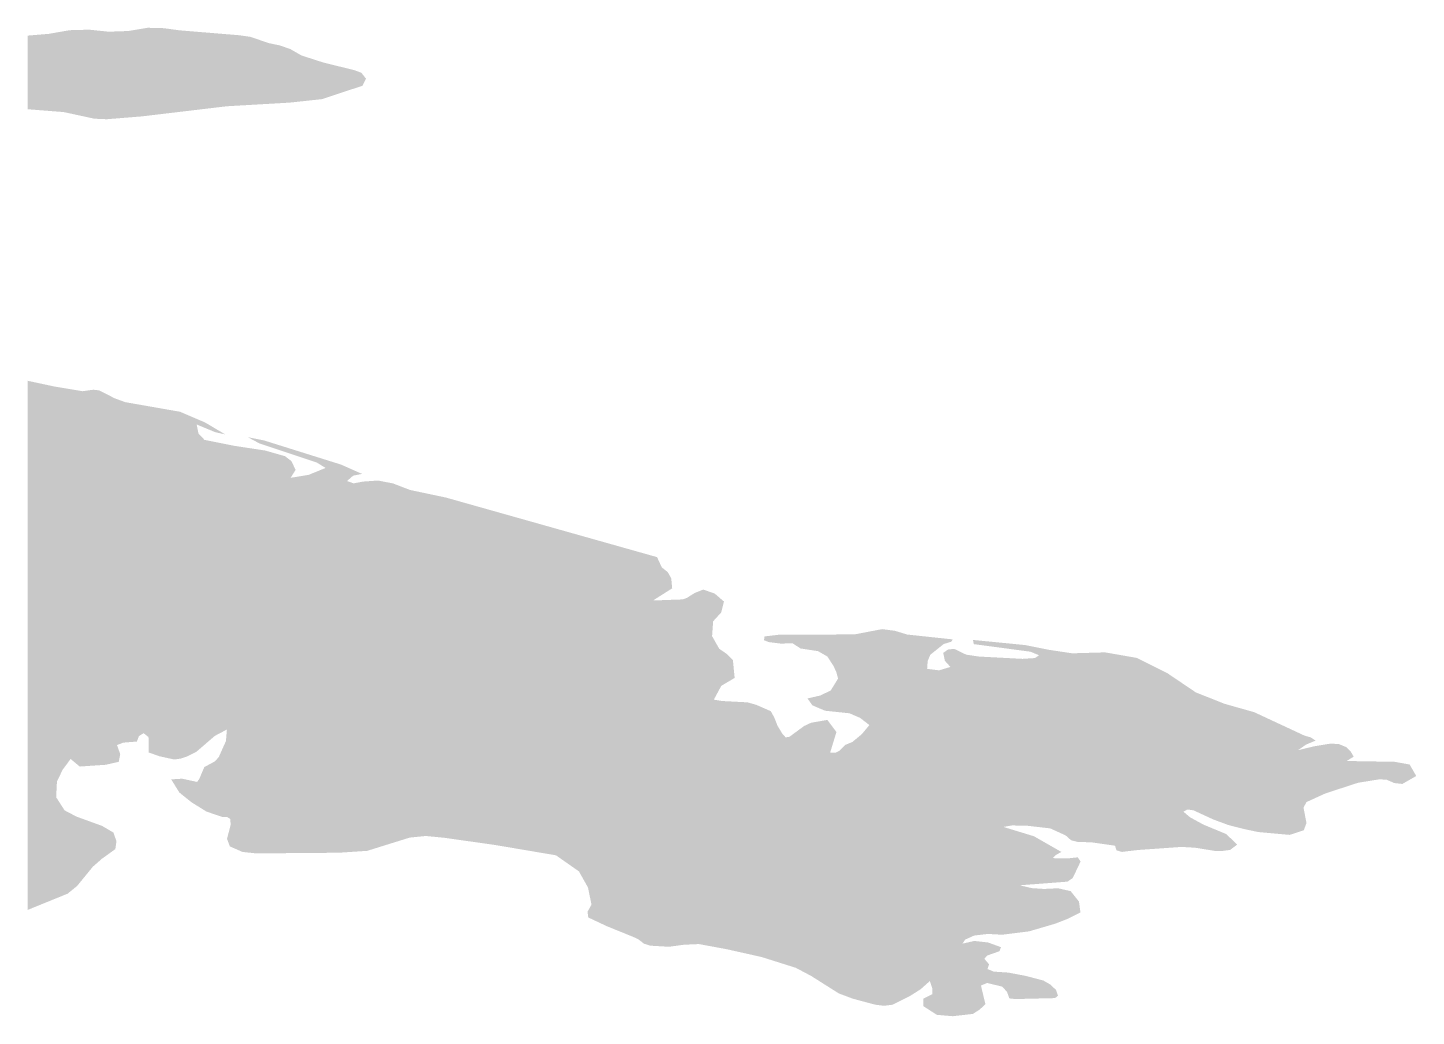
# Model space of a CAD drawing. Header units: inches. Extents: x -180 to 180, y -58 to 84.
# Drawn here: x -180 to -169.73, y 64.28 to 71.6 of the extents above; entities that cross this region are included whole.
import ezdxf

# ---------------------------------------------------------------- set-up
doc = ezdxf.new("R2010")
doc.units = ezdxf.units.IN
doc.header["$MEASUREMENT"] = 0

msp = doc.modelspace()

# ---------------------------------------------------------------- hatches: boundary and pattern name
for points in [[(-178.876, 71.577), (-178.439, 71.541), (-178.354, 71.529), (-178.215, 71.482), (-178.134, 71.465), (-178.057, 71.438), (-177.975, 71.391), (-177.817, 71.34), (-177.584, 71.282), (-177.532, 71.263), (-177.498, 71.219), (-177.524, 71.167), (-177.822, 71.068), (-178.063, 71.042), (-178.528, 71.015), (-179.157, 70.94), (-179.416, 70.919), (-179.507, 70.923), (-179.734, 70.972), (-180, 70.993), (-180, 71.184), (-180, 71.4), (-180, 71.538), (-179.845, 71.551), (-179.691, 71.578), (-179.546, 71.582), (-179.402, 71.567), (-179.256, 71.572), (-179.112, 71.596), (-178.994, 71.593), (-178.876, 71.577)], [(-179.799, 68.94), (-179.595, 68.906), (-179.515, 68.917), (-179.471, 68.912), (-179.356, 68.853), (-179.279, 68.825), (-178.874, 68.754), (-178.689, 68.675), (-178.539, 68.586), (-178.614, 68.603), (-178.751, 68.66), (-178.737, 68.593), (-178.693, 68.546), (-178.474, 68.502), (-178.244, 68.467), (-178.097, 68.425), (-178.049, 68.388), (-178.019, 68.323), (-178.056, 68.265), (-177.922, 68.287), (-177.797, 68.338), (-177.862, 68.378), (-178.285, 68.519), (-178.373, 68.566), (-178.25, 68.541), (-177.683, 68.363), (-177.527, 68.294), (-177.593, 68.281), (-177.639, 68.241), (-177.589, 68.224), (-177.521, 68.237), (-177.408, 68.245), (-177.297, 68.223), (-177.172, 68.175), (-176.907, 68.119), (-175.345, 67.678), (-175.31, 67.602), (-175.266, 67.567), (-175.24, 67.521), (-175.233, 67.447), (-175.375, 67.357), (-175.155, 67.365), (-175.123, 67.377), (-175.066, 67.413), (-175.003, 67.438), (-174.918, 67.408), (-174.85, 67.349), (-174.87, 67.269), (-174.93, 67.203), (-174.938, 67.093), (-174.885, 67), (-174.829, 66.961), (-174.784, 66.917), (-174.771, 66.784), (-174.87, 66.725), (-174.925, 66.623), (-174.864, 66.613), (-174.675, 66.603), (-174.612, 66.585), (-174.504, 66.538), (-174.478, 66.492), (-174.454, 66.43), (-174.419, 66.372), (-174.394, 66.344), (-174.366, 66.348), (-174.257, 66.428), (-174.206, 66.452), (-174.085, 66.473), (-174.018, 66.383), (-174.065, 66.23), (-174.025, 66.23), (-173.994, 66.246), (-173.955, 66.287), (-173.9, 66.31), (-173.832, 66.366), (-173.774, 66.435), (-173.843, 66.488), (-173.921, 66.522), (-174.102, 66.541), (-174.196, 66.581), (-174.232, 66.632), (-174.14, 66.653), (-174.061, 66.69), (-174.006, 66.779), (-174.019, 66.827), (-174.041, 66.875), (-174.086, 66.943), (-174.154, 66.982), (-174.284, 67.002), (-174.342, 67.04), (-174.431, 67.038), (-174.519, 67.049), (-174.554, 67.063), (-174.55, 67.091), (-174.448, 67.103), (-173.884, 67.106), (-173.68, 67.145), (-173.587, 67.133), (-173.494, 67.105), (-173.158, 67.069), (-173.168, 67.052), (-173.224, 67.035), (-173.324, 66.955), (-173.343, 66.909), (-173.347, 66.851), (-173.259, 66.84), (-173.175, 66.865), (-173.216, 66.911), (-173.228, 66.969), (-173.193, 66.994), (-173.147, 66.999), (-173.058, 66.956), (-172.963, 66.942), (-172.641, 66.925), (-172.549, 66.931), (-172.52, 66.952), (-172.583, 66.978), (-173.002, 67.034), (-173.008, 67.065), (-172.621, 67.027), (-172.447, 66.992), (-172.274, 66.966), (-172.031, 66.973), (-171.796, 66.932), (-171.57, 66.819), (-171.36, 66.677), (-171.149, 66.593), (-170.927, 66.53), (-170.556, 66.357), (-170.51, 66.344), (-170.473, 66.32), (-170.543, 66.291), (-170.604, 66.249), (-170.483, 66.278), (-170.361, 66.298), (-170.301, 66.294), (-170.247, 66.272), (-170.212, 66.236), (-170.192, 66.201), (-170.244, 66.169), (-169.889, 66.163), (-169.778, 66.143), (-169.729, 66.058), (-169.832, 65.999), (-169.892, 66.006), (-169.949, 66.031), (-170.004, 66.033), (-170.159, 66.008), (-170.401, 65.929), (-170.541, 65.865), (-170.563, 65.824), (-170.541, 65.71), (-170.561, 65.656), (-170.666, 65.622), (-170.897, 65.643), (-171.001, 65.665), (-171.119, 65.695), (-171.232, 65.737), (-171.377, 65.804), (-171.422, 65.81), (-171.451, 65.794), (-171.402, 65.752), (-171.303, 65.698), (-171.134, 65.628), (-171.054, 65.55), (-171.106, 65.511), (-171.17, 65.502), (-171.216, 65.503), (-171.364, 65.527), (-171.466, 65.533), (-171.79, 65.51), (-171.907, 65.496), (-171.947, 65.508), (-171.957, 65.542), (-172.131, 65.567), (-172.234, 65.57), (-172.282, 65.582), (-172.322, 65.618), (-172.436, 65.67), (-172.608, 65.69), (-172.719, 65.692), (-172.783, 65.681), (-172.557, 65.612), (-172.354, 65.496), (-172.392, 65.475), (-172.418, 65.45), (-172.306, 65.448), (-172.233, 65.456), (-172.212, 65.425), (-172.27, 65.303), (-172.309, 65.276), (-172.662, 65.249), (-172.573, 65.228), (-172.482, 65.222), (-172.379, 65.227), (-172.286, 65.206), (-172.224, 65.129), (-172.213, 65.048), (-172.304, 65.002), (-172.399, 64.965), (-172.593, 64.908), (-172.792, 64.883), (-172.897, 64.889), (-172.999, 64.877), (-173.066, 64.847), (-173.086, 64.817), (-172.998, 64.837), (-172.897, 64.826), (-172.801, 64.791), (-172.812, 64.761), (-172.903, 64.729), (-172.924, 64.705), (-172.889, 64.664), (-172.901, 64.629), (-172.854, 64.61), (-172.747, 64.603), (-172.616, 64.578), (-172.487, 64.544), (-172.437, 64.515), (-172.394, 64.475), (-172.379, 64.432), (-172.401, 64.414), (-172.695, 64.407), (-172.739, 64.412), (-172.756, 64.46), (-172.792, 64.499), (-172.903, 64.526), (-172.949, 64.507), (-172.916, 64.369), (-172.96, 64.328), (-173.009, 64.297), (-173.157, 64.28), (-173.275, 64.29), (-173.376, 64.355), (-173.376, 64.41), (-173.309, 64.443), (-173.309, 64.487), (-173.327, 64.54), (-173.396, 64.479), (-173.475, 64.429), (-173.604, 64.365), (-173.666, 64.357), (-173.73, 64.365), (-173.898, 64.41), (-174.001, 64.449), (-174.205, 64.578), (-174.318, 64.638), (-174.571, 64.718), (-174.83, 64.776), (-175.036, 64.814), (-175.146, 64.809), (-175.256, 64.794), (-175.395, 64.802), (-175.442, 64.817), (-175.483, 64.849), (-175.521, 64.867), (-175.716, 64.946), (-175.854, 65.011), (-175.859, 65.054), (-175.83, 65.106), (-175.856, 65.233), (-175.923, 65.352), (-176.093, 65.471), (-176.547, 65.548), (-176.922, 65.601), (-177.056, 65.614), (-177.175, 65.602), (-177.489, 65.504), (-177.699, 65.49), (-178.31, 65.485), (-178.412, 65.496), (-178.505, 65.537), (-178.526, 65.593), (-178.499, 65.697), (-178.502, 65.74), (-178.526, 65.755), (-178.559, 65.754), (-178.679, 65.795), (-178.791, 65.865), (-178.879, 65.936), (-178.939, 66.033), (-178.858, 66.038), (-178.747, 66.014), (-178.731, 66.037), (-178.694, 66.124), (-178.616, 66.166), (-178.587, 66.198), (-178.534, 66.317), (-178.527, 66.402), (-178.616, 66.355), (-178.753, 66.237), (-178.821, 66.203), (-178.868, 66.187), (-178.916, 66.18), (-179.026, 66.204), (-179.105, 66.232), (-179.107, 66.346), (-179.143, 66.375), (-179.178, 66.353), (-179.193, 66.313), (-179.293, 66.305), (-179.34, 66.287), (-179.316, 66.22), (-179.327, 66.163), (-179.423, 66.141), (-179.616, 66.128), (-179.683, 66.184), (-179.741, 66.106), (-179.784, 66.018), (-179.79, 65.901), (-179.728, 65.804), (-179.641, 65.758), (-179.449, 65.688), (-179.366, 65.639), (-179.344, 65.575), (-179.352, 65.517), (-179.452, 65.445), (-179.519, 65.386), (-179.635, 65.244), (-179.705, 65.187), (-180, 65.067), (-180, 65.312), (-180, 65.557), (-180, 65.802), (-180, 66.046), (-180, 66.291), (-180, 66.536), (-180, 66.781), (-180, 67.025), (-180, 67.27), (-180, 67.515), (-180, 67.76), (-180, 68.004), (-180, 68.249), (-180, 68.494), (-180, 68.739), (-180, 68.983), (-179.799, 68.94)]]:
    msp.add_hatch(color=256).paths.add_polyline_path(points, flags=0)

doc.saveas('drawing.dxf')
